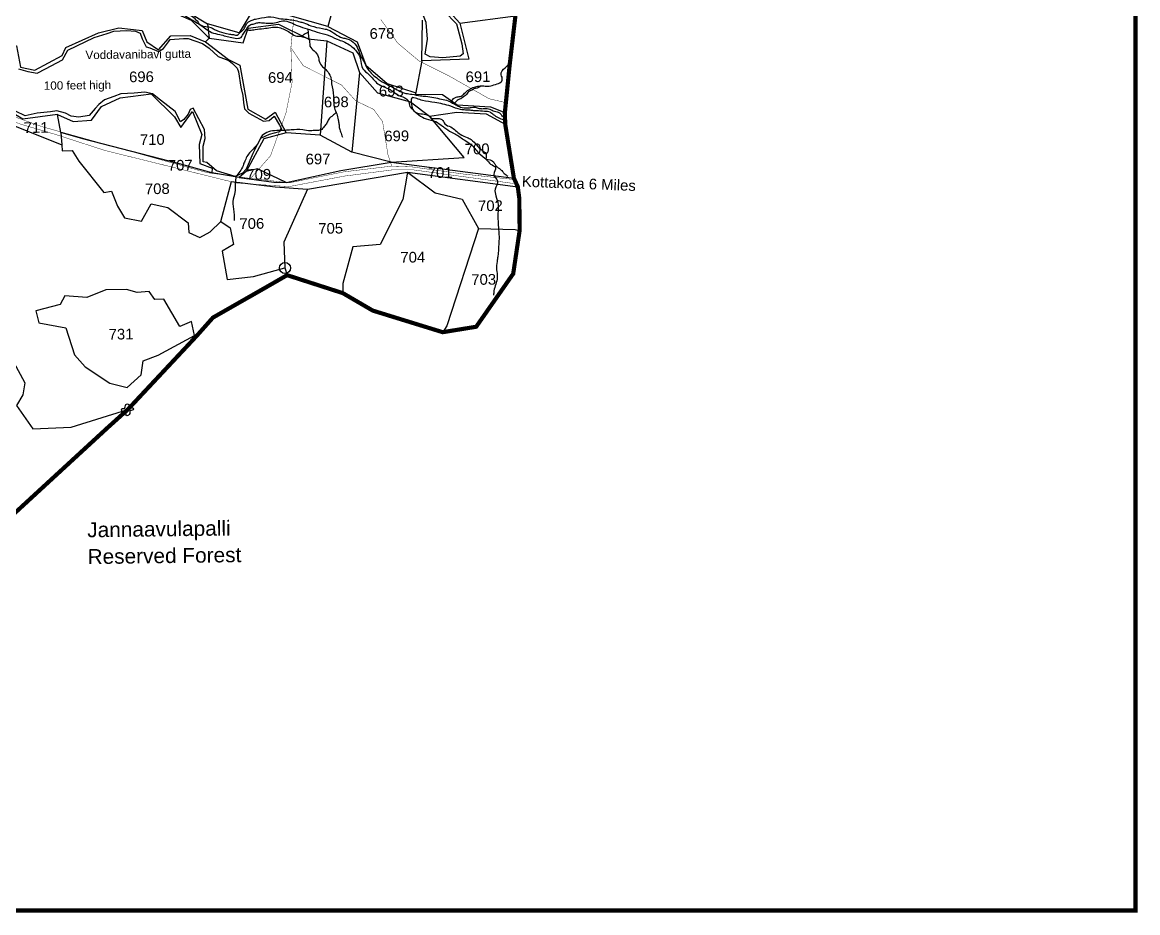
# Model space of a CAD drawing. Header units: feet. Extents: x 806214 to 813245, y 1575800 to 1585148.
# Drawn here: x 810558 to 813245, y 1576329 to 1578475 of the extents above; entities that cross this region are included whole.
import ezdxf
from ezdxf.enums import TextEntityAlignment as Align

# ---------------------------------------------------------------- set-up
doc = ezdxf.new("R2010")
doc.units = ezdxf.units.FT
doc.header["$LTSCALE"] = 15
doc.header["$MEASUREMENT"] = 0
doc.linetypes.add('HIDDEN2', pattern=[0.1875, 0.125, -0.0625])
for name, color, linetype in [('HILL', 17, 'Continuous'), ('PLOT', 7, 'Continuous'), ('PLOT NO', 7, 'Continuous'), ('ROADS', 6, 'Continuous'), ('TANKS-STREAM', 4, 'Continuous'), ('TEXT', 1, 'Continuous'), ('VILLAGE STONES', 240, 'Continuous')]:
    doc.layers.add(name, color=color, linetype=linetype)
doc.layers.add('VILLAGE BOUNDRY', color=5, linetype='HIDDEN2', lineweight=100)
doc.styles.get("Standard").update_dxf_attribs({"font": 'arial.ttf'})
doc.linetypes.add('DOTS', pattern='A,1e-06,-3,["●",Standard,S=3,R=0,X=-1.25,Y=-1.25],-3', length=6.000001)

msp = doc.modelspace()

# ---------------------------------------------------------------- linework, layer by layer
at = {"layer": 'HILL', "lineweight": -2}
for points in [[(811574.6, 1578501.7), (811604.3, 1578470.6), (811617.4, 1578423), (811620.6, 1578398.5), (811612.7, 1578393.1), (811571.2, 1578389.1), (811540.9, 1578391.8), (811528.5, 1578398.1), (811534.3, 1578434), (811531.2, 1578474.2), (811516.4, 1578510)], [(810548.9, 1578362.1), (810571.3, 1578356), (810594, 1578352.3), (810614.1, 1578362.8), (810655.5, 1578383.9), (810667.9, 1578407.1), (810689.7, 1578417.6), (810731.7, 1578437.6), (810762.7, 1578447.4), (810779.2, 1578452.9), (810809.3, 1578454.8), (810831.1, 1578453), (810842, 1578448.6), (810847.4, 1578434.9), (810857, 1578415.2), (810865.4, 1578412.9), (810886.6, 1578404.1), (810898.4, 1578411.8), (810910.2, 1578427.9), (810914.2, 1578433.4), (810947, 1578435.7), (810957.6, 1578435.5), (810974.1, 1578430.2), (810992.8, 1578423.7), (811008.8, 1578412.5), (811029.8, 1578392.6), (811055.8, 1578382.8), (811064.8, 1578375.7), (811076.3, 1578364.5), (811079.5, 1578354.9), (811084.7, 1578318.3), (811089.5, 1578297.9), (811091.2, 1578281.3), (811093.5, 1578266), (811104.3, 1578255.4), (811139.4, 1578236.4), (811152.6, 1578237.9), (811165.2, 1578248.1), (811177.7, 1578226.7), (811182.4, 1578218.3), (811177, 1578210.6), (811153, 1578204.4), (811132, 1578194.5), (811124.9, 1578181.3), (811113.7, 1578158.3), (811097.3, 1578120.5), (811088.6, 1578111.4), (811071.1, 1578103.4), (811025.9, 1578116.6), (811003, 1578136.6), (810994.2, 1578138.6), (810994.1, 1578175.9), (810999.1, 1578194.4), (810997.6, 1578216.7), (810969.9, 1578267.4), (810962.4, 1578264.2), (810958, 1578253.3), (810947.6, 1578240.5), (810939.2, 1578234.9), (810926.7, 1578260.1), (810891.3, 1578287.2), (810871.7, 1578302.4), (810853.5, 1578306.1), (810827.8, 1578304.2), (810795.8, 1578302.3), (810778.9, 1578295.7), (810756.3, 1578288.2), (810743.1, 1578276.8), (810733.6, 1578266.7), (810719.7, 1578250.2), (810694.6, 1578245.7), (810675.8, 1578248.4), (810662.1, 1578255.8), (810641.4, 1578261.3), (810626, 1578259), (810594.3, 1578255.6), (810565.6, 1578249.1), (810542.2, 1578260.6)]]:
    msp.add_lwpolyline(points, dxfattribs=at)
at = {"layer": 'PLOT', "lineweight": -2}
for points in [[(810705.5, 1578846.1), (810730.6, 1578756.8), (810737, 1578743.4), (810755.8, 1578695.7), (810778.3, 1578651), (810834.5, 1578610.8), (810917.5, 1578630.4), (810915.2, 1578524.8), (811004.5, 1578471.1), (811008.6, 1578436.6)], [(810501.8, 1578421.8), (810544.3, 1578418.2), (810554.4, 1578366.9), (810588.6, 1578359.1), (810654.7, 1578394.4), (810663.1, 1578413.5), (810741.5, 1578449.4), (810790.8, 1578461.4), (810847.2, 1578455.1), (810858.6, 1578427.2), (810886.4, 1578408.6), (810916.2, 1578442.1), (810962.6, 1578443.2), (810999.9, 1578427.8), (811008.6, 1578436.6), (810966, 1578479.2), (810849.1, 1578530.5), (810804.1, 1578566.9), (810696.8, 1578620.6), (810619.2, 1578675.5), (810556.3, 1578700.2)], [(811278.4, 1578669.4), (811273.7, 1578642.5), (811310.8, 1578633.6), (811319.8, 1578557.6), (811294.5, 1578464.3), (811365, 1578427.8), (811386.1, 1578371.2), (811437.1, 1578327), (811506.2, 1578304.8)], [(811573, 1578515.9), (811612.1, 1578472.5), (811746.1, 1578490)], [(811294.5, 1578464.3), (811172.3, 1578498.8), (811111.8, 1578501.5), (811080.7, 1578449.3), (811004.5, 1578471.1)], [(811008.6, 1578436.6), (811090.7, 1578425), (811102.5, 1578460.5), (811175.5, 1578469.8), (811247.3, 1578434.5), (811291.8, 1578429.9), (811354.2, 1578401), (811370.9, 1578353.9), (811414, 1578304.7), (811493.1, 1578282.8), (811539.1, 1578248.1)], [(811612.1, 1578472.5), (811633.9, 1578385.6), (811520.8, 1578381.8), (811505.6, 1578301.6), (811570.6, 1578300.8), (811605.6, 1578275.4), (811685.7, 1578271.2), (811720.7, 1578256.9)], [(811520.8, 1578381.8), (811522, 1578480.1)], [(810999.9, 1578427.8), (811055.1, 1578384.6), (811082.7, 1578371.4), (811101.7, 1578265.3), (811144.5, 1578241.1), (811167.6, 1578258.4), (811194.3, 1578208.5), (811140.2, 1578193.7), (811097.9, 1578115), (811080.7, 1578100.5), (811015, 1578112.2), (810936.6, 1578133.5), (810703.9, 1578193.9), (810650.8, 1578209.5), (810653.9, 1578179.7)], [(811291.8, 1578429.9), (811276.2, 1578202.3)], [(811370.9, 1578353.9), (811351.7, 1578161.5)], [(810643.3, 1578252.7), (810680.9, 1578235.9), (810724.7, 1578238.9), (810749.2, 1578271.4), (810794, 1578292.7), (810868.7, 1578302.5), (810925.3, 1578246.6), (810940, 1578221.3), (810968, 1578259.7), (810990.6, 1578204), (810984.3, 1578179.8), (810986.1, 1578134.7), (811015.7, 1578122.8), (811015, 1578112.2)], [(810650.8, 1578209.5), (810643.3, 1578252.7), (810559.3, 1578241.6), (810473.7, 1578291.6)], [(810432.7, 1578267.9), (810653.9, 1578179.7), (810654.1, 1578165), (810678.8, 1578165.4), (810694.5, 1578140.2), (810754.5, 1578064.8), (810772.9, 1578068), (810787.6, 1578031.9), (810804.9, 1578003.8), (810845.7, 1577995.3), (810868.4, 1578036.9), (810908.9, 1578028.1), (810958.1, 1577991.4), (810959.7, 1577968.1), (810986, 1577956.3), (811011.2, 1577969.4), (811036.9, 1577994.7), (811062.5, 1578091.3), (811167.7, 1578078.6), (811245.5, 1578072.6), (811486, 1578113.9), (811751.8, 1578078.5)], [(811447.2, 1578138), (811622.5, 1578149), (811539.1, 1578248.1), (811604.8, 1578258.2), (811675.9, 1578254), (811721.6, 1578228.8)], [(811194.2, 1578088.8), (811325.6, 1578117.2), (811447.2, 1578138), (811351.7, 1578161.5), (811276.2, 1578202.3), (811194.3, 1578208.5)], [(811447.2, 1578138), (811742.4, 1578099.3)], [(811080.7, 1578100.5), (811164.3, 1578089.8), (811194.2, 1578088.8), (811125, 1578121.5), (811097.9, 1578115)], [(811486, 1578113.9), (811475, 1578047.7), (811420, 1577939.3), (811354.5, 1577933.3), (811330.8, 1577845), (811330.4, 1577822.1)], [(811486, 1578113.9), (811553.2, 1578063.9), (811617.8, 1578048.2), (811657.1, 1577977.8), (811745.3, 1577975.7), (811756.3, 1577973.1)], [(811245.5, 1578072.6), (811188.2, 1577944.9), (811191.1, 1577882.7), (811196.2, 1577865.4)], [(811036.9, 1577994.7), (811059.1, 1577979.7), (811067.4, 1577939), (811039.9, 1577923.3), (811052.1, 1577855.1), (811115.6, 1577861.8), (811191.1, 1577882.7)], [(811657.1, 1577977.8), (811581.2, 1577743), (811570.9, 1577728)], [(810965.9, 1577753.9), (810938, 1577741.6), (810898.9, 1577807.5), (810877.2, 1577806.5), (810864.1, 1577826.3), (810835.4, 1577823.9), (810809, 1577830.6), (810759.6, 1577829.8), (810714, 1577811.8), (810661, 1577815.5), (810649.9, 1577794.5), (810591.3, 1577779.4), (810598.5, 1577750.3), (810663, 1577738.3), (810684, 1577673.8), (810709.5, 1577644.9), (810769.4, 1577605.2), (810810.7, 1577594.8), (810844.8, 1577625.2), (810849.2, 1577658.9), (810886, 1577673), (810973.2, 1577720), (810965.9, 1577753.9)], [(810537.3, 1577656.8), (810564.5, 1577605.9), (810559.4, 1577577.3), (810544.2, 1577551.1), (810583.6, 1577495.1), (810676.3, 1577498.8), (810812.7, 1577542)]]:
    msp.add_lwpolyline(points, dxfattribs=at)
at = {"layer": 'PLOT NO', "color": 5, "linetype": 'Continuous', "lineweight": -2, "const_width": 10.2}
msp.add_lwpolyline([(813239.9, 1576334.5), (806218.8, 1576334.5), (806218.8, 1585142.5), (813239.9, 1585142.5)], close=True, dxfattribs=at)
at = {"layer": 'ROADS', "linetype": 'DOTS', "lineweight": -2, "ltscale": 0.15, "const_width": 1}
for points in [[(811448.4, 1578128.1), (811439.1, 1578155.5), (811426.2, 1578235.3), (811404.5, 1578264.8), (811361.4, 1578285.5), (811327.2, 1578323.6), (811235.1, 1578369.9), (811205.3, 1578413.4), (811212.2, 1578483)], [(811725.8, 1578280.4), (811683.2, 1578290.3), (811587.2, 1578344.8), (811514, 1578381.4), (811462.7, 1578424.5), (811422.1, 1578481)], [(811205.3, 1578413.4), (811208.2, 1578329.7), (811193.4, 1578256), (811177, 1578210.6), (811156.2, 1578152.9), (811108.3, 1578098.4)]]:
    msp.add_lwpolyline(points, dxfattribs=at)
at = {"layer": 'ROADS', "linetype": 'HIDDEN2', "lineweight": -2, "ltscale": 10, "const_width": 1}
for points in [[(811747.7, 1578095.3), (811621.1, 1578109), (811496.4, 1578126.3), (811448.4, 1578128.1), (811332.9, 1578114.3), (811262.1, 1578100.1), (811202, 1578088), (811108.3, 1578098.4), (811004.3, 1578112.2), (810605, 1578223.4), (810400.7, 1578297.3), (810240.6, 1578356.2), (810157.7, 1578391.4), (810144.4, 1578405.9)], [(810131.1, 1578398.8), (810166.4, 1578377.4), (810318.2, 1578316.7), (810419.1, 1578276.3), (810555.1, 1578229), (810639.2, 1578204.2), (810757.1, 1578165.9), (811041.1, 1578095.6), (811074.5, 1578087.4), (811200.4, 1578078.7), (811334.4, 1578104.1), (811450, 1578119.1), (811499.7, 1578119.1), (811702.9, 1578091.6), (811748.1, 1578085.4)]]:
    msp.add_lwpolyline(points, dxfattribs=at)
at = {"layer": 'TANKS-STREAM', "lineweight": -2}
for points in [[(810693.2, 1578854.3), (810696.9, 1578840.9), (810698.8, 1578837.9), (810703.1, 1578832.4), (810704.6, 1578816.4), (810705.3, 1578808.5), (810708.7, 1578800.9), (810710.3, 1578795.7), (810714.2, 1578774.5), (810719.7, 1578760.1), (810725.8, 1578749.6), (810728.9, 1578739.9), (810738.2, 1578713.9), (810743, 1578706.2), (810747.9, 1578697.1), (810752.5, 1578689.8), (810752.5, 1578680.5), (810755.9, 1578673.1), (810764.8, 1578660.7), (810768.5, 1578655.8), (810771.6, 1578649.2), (810779.8, 1578636.4), (810795.5, 1578616.1), (810806.9, 1578602.6), (810815.5, 1578591.1), (810825.8, 1578579.7), (810837.3, 1578563.9), (810854.8, 1578554.6), (810871.7, 1578546.1), (810878.5, 1578537.5), (810883.8, 1578530.3), (810894.9, 1578523.5), (810915.8, 1578512.5), (810923.2, 1578504.5), (810953.8, 1578488.7), (810964.4, 1578482.2), (810973.1, 1578477.1), (811000.6, 1578459.2), (811014.4, 1578450.4), (811033.9, 1578445.1), (811062.7, 1578437.7), (811079.5, 1578436.1), (811083, 1578436.8), (811090.4, 1578446.1), (811097.2, 1578456.1), (811106.6, 1578468.1), (811116.7, 1578471.1), (811125.4, 1578473.5), (811137.6, 1578473.4), (811169.9, 1578474.1), (811186.1, 1578477.8), (811222.5, 1578466.1), (811244.4, 1578459.1), (811268.5, 1578451), (811292.7, 1578444.1), (811316.7, 1578434.2), (811346.2, 1578420.6), (811365.2, 1578401.8), (811372.4, 1578387.7), (811378.5, 1578362.7), (811392.9, 1578349.2), (811414.7, 1578326.6), (811444.1, 1578312.5), (811455.3, 1578304.8), (811469.3, 1578296.9), (811487.8, 1578286), (811492.1, 1578271.6), (811497.9, 1578265), (811531, 1578242), (811554.3, 1578235.3), (811570.7, 1578224.4), (811573.7, 1578222.2), (811583.3, 1578215.3), (811601.4, 1578205.4), (811624.2, 1578190.4), (811638.3, 1578181.3), (811658.3, 1578159), (811676.4, 1578143.5), (811686.4, 1578133.1), (811698.5, 1578124.5), (811694, 1578108), (811702.9, 1578091.6), (811697.3, 1578072.9), (811699, 1578056.2), (811704.4, 1578035.5), (811704.2, 1578020.5), (811704.2, 1577994.4), (811705.5, 1577976.2), (811706.6, 1577951.8), (811706, 1577940.9), (811703.8, 1577909.9), (811701.8, 1577898.2), (811700.8, 1577878.6), (811702.2, 1577860), (811694.4, 1577827.3), (811693.4, 1577816.8)], [(810723.8, 1578753.4), (810730.4, 1578750.6), (810737.1, 1578731.8), (810740.4, 1578728.2), (810750.9, 1578708.6), (810758.6, 1578681.7), (810762.8, 1578674.7), (810767.3, 1578666), (810775, 1578655.3), (810783.9, 1578646.2), (810787.2, 1578640.4), (810790.9, 1578632.6), (810796.6, 1578627.5), (810804, 1578622.3), (810810.9, 1578616.5), (810821.1, 1578605.2), (810835.3, 1578589.1), (810845, 1578576.7), (810854.9, 1578564.2), (810870.4, 1578554.1), (810875.1, 1578548.3), (810884, 1578542.4), (810890.9, 1578538.1), (810902.4, 1578532.6), (810914, 1578525.2), (810924.1, 1578518.2), (810930.6, 1578509.8), (810950.1, 1578497.4), (810963.8, 1578491), (810979.4, 1578477.8), (810988.8, 1578467.4), (811012.8, 1578462.1), (811021.2, 1578457.4), (811043.7, 1578449.4), (811057.5, 1578445.9), (811066.7, 1578445), (811076, 1578443.7), (811079.9, 1578446.6), (811086.7, 1578452.8), (811093.9, 1578461), (811098.6, 1578470.8), (811109.5, 1578478.9), (811119.9, 1578482.5), (811134.5, 1578485.3), (811164.3, 1578487), (811176.6, 1578484), (811196.1, 1578481.8), (811227.2, 1578475.9), (811236.3, 1578473.3), (811253.7, 1578466.4), (811281.4, 1578459.7), (811294.1, 1578456.7), (811329.7, 1578437.3), (811340.4, 1578434.8), (811359.6, 1578422.8), (811368.7, 1578405.6), (811374.7, 1578391), (811377.9, 1578385.7), (811384.7, 1578372.1), (811390.7, 1578361.7), (811415.7, 1578338), (811435.4, 1578325.6), (811450.4, 1578318), (811464.6, 1578309.9), (811482.3, 1578303.3), (811496.7, 1578301.3), (811517.8, 1578297.4), (811530.7, 1578296.3), (811568.1, 1578289.6), (811583.8, 1578285.7), (811592.1, 1578281.6), (811602.7, 1578275.6), (811614, 1578270.4), (811631.1, 1578268.5), (811639.9, 1578269.5), (811646.5, 1578270.4), (811656.5, 1578267.8), (811665.6, 1578266.5), (811678, 1578266.6), (811684.6, 1578265.2), (811695.7, 1578260.5), (811707.5, 1578256.5), (811714.9, 1578246.8)], [(811097.9, 1578457.1), (811106.2, 1578455.6), (811119.5, 1578457.3), (811140, 1578459.7), (811156.6, 1578461.9), (811174.2, 1578462.8), (811180.3, 1578461.1), (811205.5, 1578448.3), (811219.9, 1578440.9), (811227.6, 1578441), (811239.3, 1578437.9), (811248.1, 1578434.6), (811251.3, 1578417.4), (811261.5, 1578405.7), (811271.2, 1578392.3), (811273.6, 1578380.8), (811281.8, 1578367.4), (811289.5, 1578360.5), (811298.9, 1578347.6), (811301.8, 1578340.3), (811303.5, 1578326.6), (811308.2, 1578296.9), (811310.2, 1578268), (811316, 1578254), (811319.3, 1578240), (811321.1, 1578230), (811321.6, 1578221.2), (811324.9, 1578210.8), (811329.5, 1578197.6)], [(811249.5, 1578432.3), (811247.9, 1578446.5), (811247.1, 1578458.2)], [(811247.6, 1578450.5), (811237.6, 1578445.3), (811230.8, 1578440.5)], [(811591.2, 1578282.1), (811599.9, 1578292.8), (811607.9, 1578295.1), (811617.5, 1578297.9), (811625.8, 1578305.6), (811632.6, 1578311.4), (811655.8, 1578320.5), (811670.1, 1578321.2), (811683.2, 1578320.8), (811697.9, 1578324.9), (811711.8, 1578331.3), (811714.6, 1578339.2), (811711.5, 1578351.1), (811714.3, 1578358), (811727.8, 1578371.6), (811731, 1578384.7)], [(811663.8, 1578321.2), (811650.3, 1578315.3), (811646.3, 1578314.4), (811638.9, 1578309.9), (811632.8, 1578307.1), (811629.9, 1578302.8), (811625.8, 1578298.5), (811615.3, 1578291), (811613.6, 1578289.9), (811605.6, 1578286.2), (811598, 1578278.3), (811598.1, 1578278.5)], [(811718.2, 1578238.8), (811693.4, 1578251.9), (811685, 1578257.9), (811671.8, 1578259.7), (811652, 1578261.6), (811646.1, 1578261.6), (811637.5, 1578262.7), (811625.6, 1578263.3), (811614.1, 1578264.6), (811590.5, 1578272.3), (811552.2, 1578281.4), (811522.4, 1578286.4), (811508.4, 1578290.8), (811496.7, 1578292.1), (811495, 1578285.3), (811507, 1578257), (811537.8, 1578249.2), (811543.9, 1578244), (811560.3, 1578242.9), (811568.9, 1578240.4), (811576.3, 1578229.7), (811590.2, 1578222.5), (811613.4, 1578204.7), (811630.1, 1578197.1), (811639.4, 1578192.1), (811666.4, 1578165.8), (811674.8, 1578158.8), (811675, 1578145)], [(811314.4, 1578257.8), (811306.1, 1578249.7), (811296.5, 1578241.2), (811291.7, 1578231.6), (811285.8, 1578223.2), (811277.1, 1578215.1), (811265.9, 1578214.1), (811252.2, 1578213.1), (811233.7, 1578215.7), (811206, 1578215.3), (811191.2, 1578214.2), (811151.4, 1578210.6), (811136.5, 1578201.5), (811124.9, 1578181.3), (811110.1, 1578164.9), (811101.3, 1578154.4), (811095, 1578141.9), (811091.5, 1578133), (811084.5, 1578118.1), (811075.2, 1578105.2), (811071.3, 1578081.6), (811070.3, 1578065.1), (811065.7, 1578043), (811066.3, 1578029), (811068.1, 1578016.6), (811068.3, 1577996.9)], [(811675, 1578145), (811693.4, 1578138.1), (811697.1, 1578131.7), (811702.1, 1578126.1), (811707.6, 1578122.3), (811713.2, 1578117.2), (811719.4, 1578110.2), (811728.1, 1578103.6)]]:
    msp.add_spline(points, degree=3, dxfattribs=at)
at = {"layer": 'VILLAGE BOUNDRY', "lineweight": -2, "ltscale": 10, "const_width": 10}
msp.add_lwpolyline([(811746.1, 1578490), (811732.2, 1578371.2), (811720.7, 1578256.9), (811721.6, 1578228.8), (811742.4, 1578099.3), (811751.8, 1578078.5), (811755.5, 1578050), (811756.3, 1577973.1), (811740.8, 1577868.8), (811651.6, 1577741.1), (811570.9, 1577728), (811402.6, 1577780), (811330.4, 1577822.1), (811196.2, 1577865.4), (811144.4, 1577835.6), (811017.5, 1577763.1), (810979, 1577719.7), (810812.7, 1577542), (810765.1, 1577499.1), (810500.4, 1577255.5)], dxfattribs=at)
at = {"layer": 'VILLAGE STONES', "lineweight": -2}
msp.add_circle((811191.1, 1577882.7), 13.2, dxfattribs=at)
msp.add_spline([(810798.1, 1577535), (810799.7, 1577544.5), (810804.2, 1577544.3), (810807.9, 1577553.9), (810814.6, 1577553.5), (810815, 1577545.5), (810822.5, 1577546.5), (810826.3, 1577542.5), (810818.2, 1577538.6), (810816.1, 1577529.6), (810808.6, 1577527.2), (810807.8, 1577536.6), (810798.1, 1577535), (810798.3, 1577535.1)], degree=3, dxfattribs=at)

# ---------------------------------------------------------------- texts
at = {"layer": 'PLOT NO', "lineweight": -2}
for s, p in [('678', (811424.7, 1578447.8)), ('696', (810845.4, 1578343.4)), ('694', (811180, 1578341.7)), ('691', (811656, 1578343.5)), ('693', (811447.1, 1578309)), ('698', (811314.7, 1578282.8)), ('711', (810591.7, 1578221.1)), ('710', (810871.6, 1578192.1)), ('699', (811460.2, 1578200.9)), ('700', (811653.9, 1578169.6)), ('707', (810938.8, 1578130.2)), ('697', (811270.7, 1578145.3)), ('709', (811127.8, 1578108.2)), ('701', (811565, 1578112.6)), ('708', (810883.6, 1578073.6)), ('702', (811685.9, 1578032.7)), ('706', (811111.2, 1577989.8)), ('705', (811301.2, 1577978.3)), ('704', (811498.9, 1577908.7)), ('703', (811669.7, 1577855.1)), ('731', (810796.2, 1577723.3))]:
    msp.add_text(s, height=25.62, rotation=0.7338, dxfattribs=at).set_placement(p, align=Align.MIDDLE_CENTER)
at = {"layer": 'PLOT NO', "linetype": 'Continuous', "lineweight": -2}
msp.add_text('Kottakota 6 Miles', height=25.62, rotation=357.7901, dxfattribs=at).set_placement((811761.3, 1578078.7))
at = {"layer": 'TEXT', "color": 7, "lineweight": -2}
for s, p in [('Voddavanibavi gutta', (810710.7, 1578385.8)), ('100 feet high', (810610.3, 1578311.9))]:
    msp.add_text(s, height=20.074, rotation=0.7338, dxfattribs=at).set_placement(p)
at = {"layer": 'TEXT', "lineweight": -2}
for s, p in [('Jannaavulapalli', (810715, 1577233.8)), ('Reserved Forest', (810715.8, 1577169.3))]:
    msp.add_text(s, height=35.868, rotation=0.7338, dxfattribs=at).set_placement(p)

doc.saveas('drawing.dxf')
